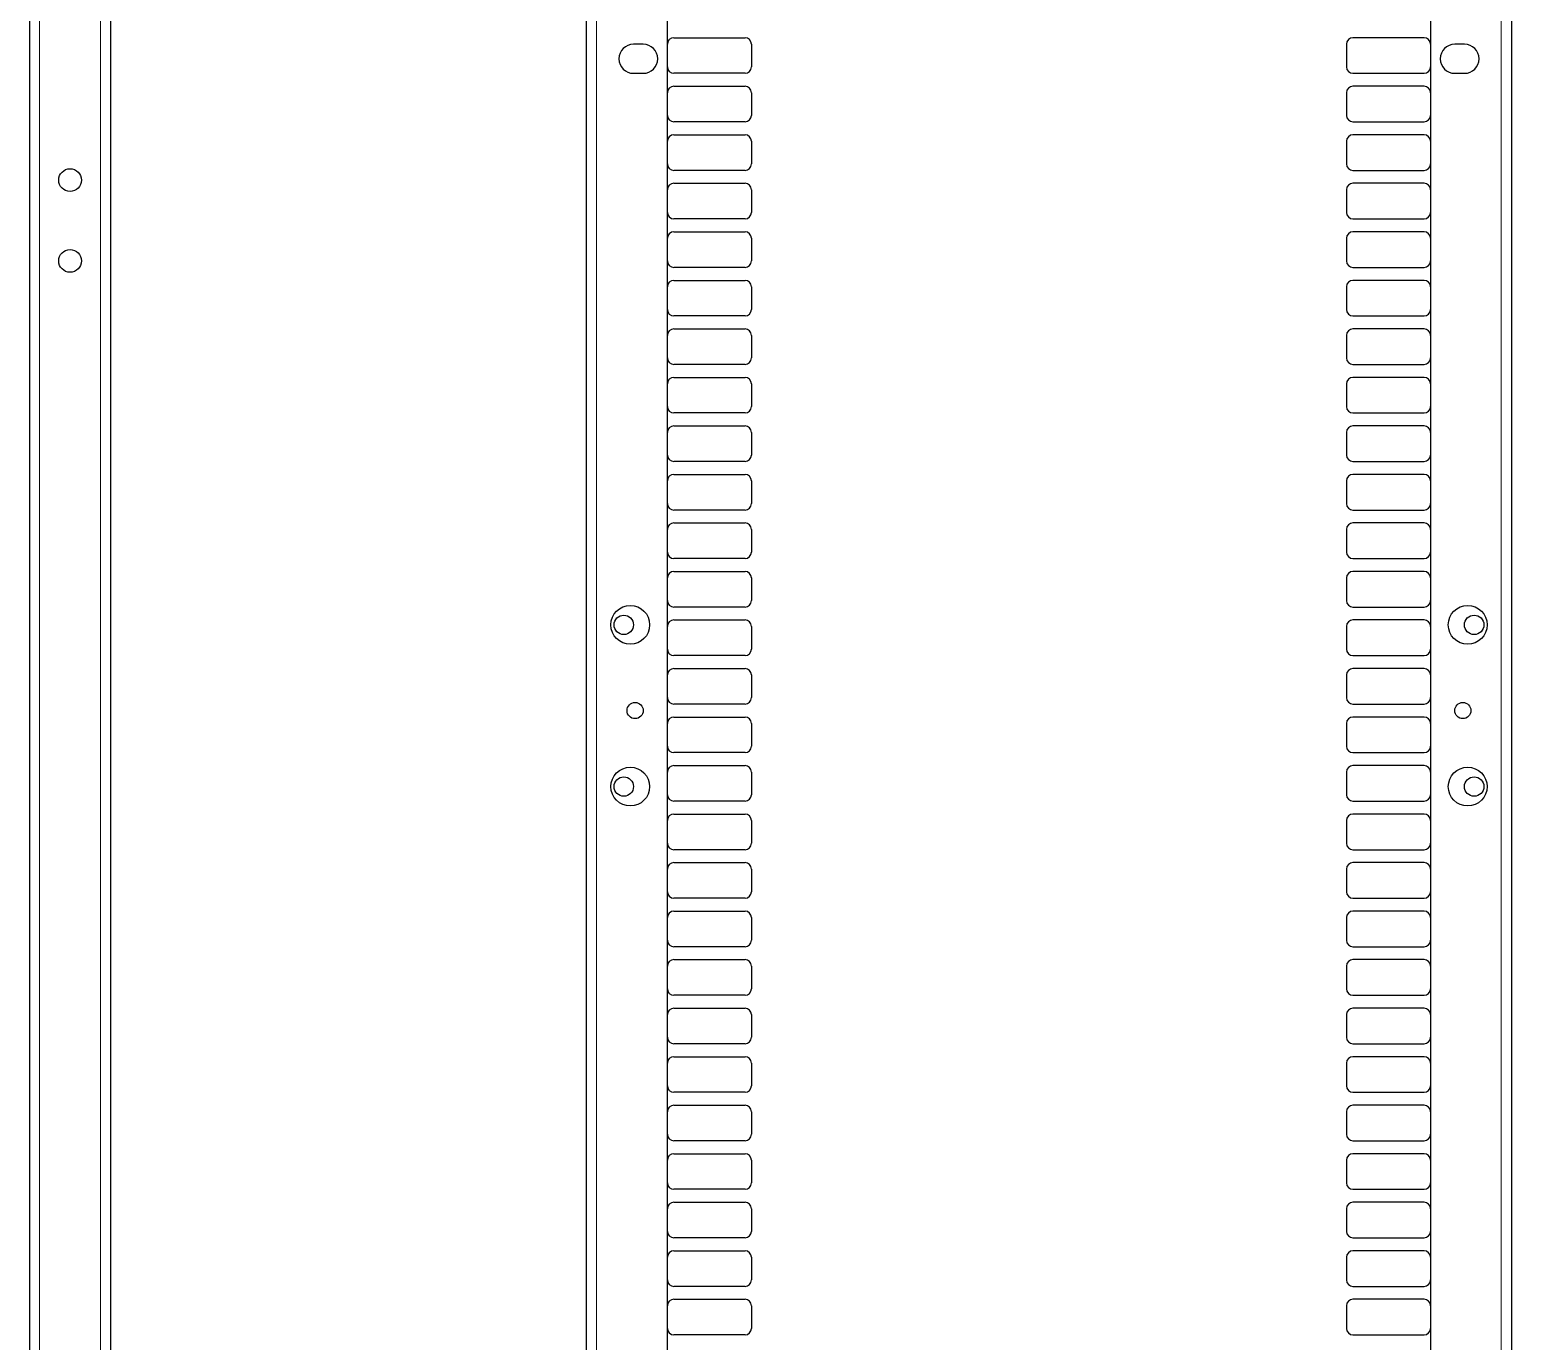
# Model space of a CAD drawing. Header units: millimetres. Extents: x -408 to 642, y 148 to 1992.
# Drawn here: x 119.4 to 577.7, y 718.1 to 1123.6 of the extents above; entities that cross this region are included whole.
import ezdxf

# ---------------------------------------------------------------- set-up
doc = ezdxf.new("R2010")
doc.units = ezdxf.units.MM

msp = doc.modelspace()

# ---------------------------------------------------------------- linework, layer by layer
at = {"color": 8, "linetype": 'Continuous', "lineweight": 18}
for p, q in [((122.54, 1856.05), (122.54, 396.68)), ((141.34, 381.53), (141.34, 1856.05)), ((294.8, 373.05), (294.8, 1826.85)), ((574.6, 1826.85), (574.6, 373.05))]:
    msp.add_line(p, q, dxfattribs=at)
at = {"color": 7, "linetype": 'Continuous', "lineweight": 25}
for p, q in [((144.44, 1856.05), (144.44, 384.43)), ((291.7, 373.05), (291.7, 1856.05)), ((577.7, 1856.05), (577.7, 373.05)), ((119.44, 1826.85), (119.44, 392.05)), ((316.7, 373.05), (316.7, 1826.85)), ((552.7, 1826.85), (552.7, 373.05)), ((309.2, 1119.05), (306.2, 1119.05)), ((318.7, 1121.05), (340.7, 1121.05)), ((342.7, 1119.05), (342.7, 1112.05)), ((526.7, 1119.05), (526.7, 1112.05)), ((550.7, 1121.05), (528.7, 1121.05)), ((563.2, 1119.05), (560.2, 1119.05)), ((306.2, 1110.05), (309.2, 1110.05)), ((340.7, 1110.05), (318.7, 1110.05)), ((528.7, 1110.05), (550.7, 1110.05)), ((560.2, 1110.05), (563.2, 1110.05)), ((318.7, 1106.05), (340.7, 1106.05)), ((550.7, 1106.05), (528.7, 1106.05)), ((342.7, 1104.05), (342.7, 1097.05)), ((526.7, 1104.05), (526.7, 1097.05)), ((340.7, 1095.05), (318.7, 1095.05)), ((318.7, 1091.05), (340.7, 1091.05)), ((528.7, 1095.05), (550.7, 1095.05)), ((550.7, 1091.05), (528.7, 1091.05)), ((342.7, 1089.05), (342.7, 1082.05)), ((526.7, 1089.05), (526.7, 1082.05)), ((340.7, 1080.05), (318.7, 1080.05)), ((528.7, 1080.05), (550.7, 1080.05)), ((318.7, 1076.05), (340.7, 1076.05)), ((342.7, 1074.05), (342.7, 1067.05)), ((526.7, 1074.05), (526.7, 1067.05)), ((550.7, 1076.05), (528.7, 1076.05)), ((340.7, 1065.05), (318.7, 1065.05)), ((528.7, 1065.05), (550.7, 1065.05)), ((318.7, 1061.05), (340.7, 1061.05)), ((342.7, 1059.05), (342.7, 1052.05)), ((526.7, 1059.05), (526.7, 1052.05)), ((550.7, 1061.05), (528.7, 1061.05)), ((340.7, 1050.05), (318.7, 1050.05)), ((528.7, 1050.05), (550.7, 1050.05)), ((318.7, 1046.05), (340.7, 1046.05)), ((550.7, 1046.05), (528.7, 1046.05)), ((342.7, 1044.05), (342.7, 1037.05)), ((526.7, 1044.05), (526.7, 1037.05)), ((340.7, 1035.05), (318.7, 1035.05)), ((528.7, 1035.05), (550.7, 1035.05)), ((318.7, 1031.05), (340.7, 1031.05)), ((342.7, 1029.05), (342.7, 1022.05)), ((526.7, 1029.05), (526.7, 1022.05)), ((550.7, 1031.05), (528.7, 1031.05)), ((340.7, 1020.05), (318.7, 1020.05)), ((528.7, 1020.05), (550.7, 1020.05)), ((318.7, 1016.05), (340.7, 1016.05)), ((342.7, 1014.05), (342.7, 1007.05)), ((526.7, 1014.05), (526.7, 1007.05)), ((550.7, 1016.05), (528.7, 1016.05)), ((340.7, 1005.05), (318.7, 1005.05)), ((528.7, 1005.05), (550.7, 1005.05)), ((318.7, 1001.05), (340.7, 1001.05)), ((342.7, 999.05), (342.7, 992.05)), ((526.7, 999.05), (526.7, 992.05)), ((550.7, 1001.05), (528.7, 1001.05)), ((340.7, 990.05), (318.7, 990.05)), ((528.7, 990.05), (550.7, 990.05)), ((318.7, 986.05), (340.7, 986.05)), ((550.7, 986.05), (528.7, 986.05)), ((342.7, 984.05), (342.7, 977.05)), ((526.7, 984.05), (526.7, 977.05)), ((340.7, 975.05), (318.7, 975.05)), ((528.7, 975.05), (550.7, 975.05)), ((318.7, 971.05), (340.7, 971.05)), ((342.7, 969.05), (342.7, 962.05)), ((526.7, 969.05), (526.7, 962.05)), ((550.7, 971.05), (528.7, 971.05)), ((340.7, 960.05), (318.7, 960.05)), ((528.7, 960.05), (550.7, 960.05)), ((318.7, 956.05), (340.7, 956.05)), ((342.7, 954.05), (342.7, 947.05)), ((526.7, 954.05), (526.7, 947.05)), ((550.7, 956.05), (528.7, 956.05)), ((340.7, 945.05), (318.7, 945.05)), ((528.7, 945.05), (550.7, 945.05)), ((318.7, 941.05), (340.7, 941.05)), ((550.7, 941.05), (528.7, 941.05)), ((342.7, 939.05), (342.7, 932.05)), ((526.7, 939.05), (526.7, 932.05)), ((340.7, 930.05), (318.7, 930.05)), ((318.7, 926.05), (340.7, 926.05)), ((528.7, 930.05), (550.7, 930.05)), ((550.7, 926.05), (528.7, 926.05)), ((342.7, 924.05), (342.7, 917.05)), ((526.7, 924.05), (526.7, 917.05)), ((340.7, 915.05), (318.7, 915.05)), ((528.7, 915.05), (550.7, 915.05)), ((318.7, 911.05), (340.7, 911.05)), ((342.7, 909.05), (342.7, 902.05)), ((526.7, 909.05), (526.7, 902.05)), ((550.7, 911.05), (528.7, 911.05)), ((340.7, 900.05), (318.7, 900.05)), ((528.7, 900.05), (550.7, 900.05)), ((318.7, 896.05), (340.7, 896.05)), ((342.7, 894.05), (342.7, 887.05)), ((526.7, 894.05), (526.7, 887.05)), ((550.7, 896.05), (528.7, 896.05)), ((340.7, 885.05), (318.7, 885.05)), ((528.7, 885.05), (550.7, 885.05)), ((318.7, 881.05), (340.7, 881.05)), ((550.7, 881.05), (528.7, 881.05)), ((342.7, 879.05), (342.7, 872.05)), ((526.7, 879.05), (526.7, 872.05)), ((340.7, 870.05), (318.7, 870.05)), ((528.7, 870.05), (550.7, 870.05)), ((318.7, 866.05), (340.7, 866.05)), ((342.7, 864.05), (342.7, 857.05)), ((526.7, 864.05), (526.7, 857.05)), ((550.7, 866.05), (528.7, 866.05)), ((340.7, 855.05), (318.7, 855.05)), ((528.7, 855.05), (550.7, 855.05)), ((318.7, 851.05), (340.7, 851.05)), ((342.7, 849.05), (342.7, 842.05)), ((526.7, 849.05), (526.7, 842.05)), ((550.7, 851.05), (528.7, 851.05)), ((340.7, 840.05), (318.7, 840.05)), ((528.7, 840.05), (550.7, 840.05)), ((318.7, 836.05), (340.7, 836.05)), ((342.7, 834.05), (342.7, 827.05)), ((526.7, 834.05), (526.7, 827.05)), ((550.7, 836.05), (528.7, 836.05)), ((340.7, 825.05), (318.7, 825.05)), ((528.7, 825.05), (550.7, 825.05)), ((318.7, 821.05), (340.7, 821.05)), ((550.7, 821.05), (528.7, 821.05)), ((342.7, 819.05), (342.7, 812.05)), ((526.7, 819.05), (526.7, 812.05)), ((340.7, 810.05), (318.7, 810.05)), ((528.7, 810.05), (550.7, 810.05)), ((318.7, 806.05), (340.7, 806.05)), ((342.7, 804.05), (342.7, 797.05)), ((526.7, 804.05), (526.7, 797.05)), ((550.7, 806.05), (528.7, 806.05)), ((340.7, 795.05), (318.7, 795.05)), ((528.7, 795.05), (550.7, 795.05)), ((318.7, 791.05), (340.7, 791.05)), ((342.7, 789.05), (342.7, 782.05)), ((526.7, 789.05), (526.7, 782.05)), ((550.7, 791.05), (528.7, 791.05)), ((340.7, 780.05), (318.7, 780.05)), ((528.7, 780.05), (550.7, 780.05)), ((318.7, 776.05), (340.7, 776.05)), ((550.7, 776.05), (528.7, 776.05)), ((342.7, 774.05), (342.7, 767.05)), ((526.7, 774.05), (526.7, 767.05)), ((340.7, 765.05), (318.7, 765.05)), ((318.7, 761.05), (340.7, 761.05)), ((528.7, 765.05), (550.7, 765.05)), ((550.7, 761.05), (528.7, 761.05)), ((342.7, 759.05), (342.7, 752.05)), ((526.7, 759.05), (526.7, 752.05)), ((340.7, 750.05), (318.7, 750.05)), ((528.7, 750.05), (550.7, 750.05)), ((318.7, 746.05), (340.7, 746.05)), ((342.7, 744.05), (342.7, 737.05)), ((526.7, 744.05), (526.7, 737.05)), ((550.7, 746.05), (528.7, 746.05)), ((340.7, 735.05), (318.7, 735.05)), ((528.7, 735.05), (550.7, 735.05)), ((318.7, 731.05), (340.7, 731.05)), ((342.7, 729.05), (342.7, 722.05)), ((526.7, 729.05), (526.7, 722.05)), ((550.7, 731.05), (528.7, 731.05)), ((340.7, 720.05), (318.7, 720.05)), ((528.7, 720.05), (550.7, 720.05))]:
    msp.add_line(p, q, dxfattribs=at)
for centre, radius in [((131.94, 1077.05), 3.5), ((131.94, 1052.05), 3.5), ((305.2, 939.55), 6), ((564.2, 939.55), 6), ((303.2, 939.55), 3), ((566.2, 939.55), 3), ((306.7, 913.05), 2.5), ((562.7, 913.05), 2.5), ((305.2, 889.55), 6), ((564.2, 889.55), 6), ((303.2, 889.55), 3), ((566.2, 889.55), 3)]:
    msp.add_circle(centre, radius, dxfattribs=at)
for centre, radius, start, end in [((306.2, 1114.55), 4.5, 90, 270), ((309.2, 1114.55), 4.5, 270, 90), ((318.7, 1119.05), 2, 90, 180), ((340.7, 1119.05), 2, 0, 90), ((528.7, 1119.05), 2, 90, 180), ((550.7, 1119.05), 2, 0, 90), ((560.2, 1114.55), 4.5, 90, 270), ((563.2, 1114.55), 4.5, 270, 90), ((318.7, 1112.05), 2, 180, 270), ((340.7, 1112.05), 2, 270, 0), ((528.7, 1112.05), 2, 180, 270), ((550.7, 1112.05), 2, 270, 0), ((318.7, 1104.05), 2, 90, 180), ((340.7, 1104.05), 2, 0, 90), ((528.7, 1104.05), 2, 90, 180), ((550.7, 1104.05), 2, 0, 90), ((318.7, 1097.05), 2, 180, 270), ((340.7, 1097.05), 2, 270, 0), ((528.7, 1097.05), 2, 180, 270), ((550.7, 1097.05), 2, 270, 0), ((318.7, 1089.05), 2, 90, 180), ((340.7, 1089.05), 2, 0, 90), ((528.7, 1089.05), 2, 90, 180), ((550.7, 1089.05), 2, 0, 90), ((318.7, 1082.05), 2, 180, 270), ((340.7, 1082.05), 2, 270, 0), ((528.7, 1082.05), 2, 180, 270), ((550.7, 1082.05), 2, 270, 0), ((318.7, 1074.05), 2, 90, 180), ((340.7, 1074.05), 2, 0, 90), ((528.7, 1074.05), 2, 90, 180), ((550.7, 1074.05), 2, 0, 90), ((318.7, 1067.05), 2, 180, 270), ((340.7, 1067.05), 2, 270, 0), ((528.7, 1067.05), 2, 180, 270), ((550.7, 1067.05), 2, 270, 0), ((318.7, 1059.05), 2, 90, 180), ((340.7, 1059.05), 2, 0, 90), ((528.7, 1059.05), 2, 90, 180), ((550.7, 1059.05), 2, 0, 90), ((318.7, 1052.05), 2, 180, 270), ((340.7, 1052.05), 2, 270, 0), ((528.7, 1052.05), 2, 180, 270), ((550.7, 1052.05), 2, 270, 0), ((318.7, 1044.05), 2, 90, 180), ((340.7, 1044.05), 2, 0, 90), ((528.7, 1044.05), 2, 90, 180), ((550.7, 1044.05), 2, 0, 90), ((318.7, 1037.05), 2, 180, 270), ((340.7, 1037.05), 2, 270, 0), ((528.7, 1037.05), 2, 180, 270), ((550.7, 1037.05), 2, 270, 0), ((318.7, 1029.05), 2, 90, 180), ((340.7, 1029.05), 2, 0, 90), ((528.7, 1029.05), 2, 90, 180), ((550.7, 1029.05), 2, 0, 90), ((318.7, 1022.05), 2, 180, 270), ((340.7, 1022.05), 2, 270, 0), ((528.7, 1022.05), 2, 180, 270), ((550.7, 1022.05), 2, 270, 0), ((318.7, 1014.05), 2, 90, 180), ((340.7, 1014.05), 2, 0, 90), ((528.7, 1014.05), 2, 90, 180), ((550.7, 1014.05), 2, 0, 90), ((318.7, 1007.05), 2, 180, 270), ((340.7, 1007.05), 2, 270, 0), ((528.7, 1007.05), 2, 180, 270), ((550.7, 1007.05), 2, 270, 0), ((318.7, 999.05), 2, 90, 180), ((340.7, 999.05), 2, 0, 90), ((528.7, 999.05), 2, 90, 180), ((550.7, 999.05), 2, 0, 90), ((318.7, 992.05), 2, 180, 270), ((340.7, 992.05), 2, 270, 0), ((528.7, 992.05), 2, 180, 270), ((550.7, 992.05), 2, 270, 0), ((318.7, 984.05), 2, 90, 180), ((340.7, 984.05), 2, 0, 90), ((528.7, 984.05), 2, 90, 180), ((550.7, 984.05), 2, 0, 90), ((318.7, 977.05), 2, 180, 270), ((340.7, 977.05), 2, 270, 0), ((528.7, 977.05), 2, 180, 270), ((550.7, 977.05), 2, 270, 0), ((318.7, 969.05), 2, 90, 180), ((340.7, 969.05), 2, 0, 90), ((528.7, 969.05), 2, 90, 180), ((550.7, 969.05), 2, 0, 90), ((318.7, 962.05), 2, 180, 270), ((340.7, 962.05), 2, 270, 0), ((528.7, 962.05), 2, 180, 270), ((550.7, 962.05), 2, 270, 0), ((318.7, 954.05), 2, 90, 180), ((340.7, 954.05), 2, 0, 90), ((528.7, 954.05), 2, 90, 180), ((550.7, 954.05), 2, 0, 90), ((318.7, 947.05), 2, 180, 270), ((340.7, 947.05), 2, 270, 0), ((528.7, 947.05), 2, 180, 270), ((550.7, 947.05), 2, 270, 0), ((318.7, 939.05), 2, 90, 180), ((340.7, 939.05), 2, 0, 90), ((528.7, 939.05), 2, 90, 180), ((550.7, 939.05), 2, 0, 90), ((318.7, 932.05), 2, 180, 270), ((340.7, 932.05), 2, 270, 0), ((528.7, 932.05), 2, 180, 270), ((550.7, 932.05), 2, 270, 0), ((318.7, 924.05), 2, 90, 180), ((340.7, 924.05), 2, 0, 90), ((528.7, 924.05), 2, 90, 180), ((550.7, 924.05), 2, 0, 90), ((318.7, 917.05), 2, 180, 270), ((340.7, 917.05), 2, 270, 0), ((528.7, 917.05), 2, 180, 270), ((550.7, 917.05), 2, 270, 0), ((318.7, 909.05), 2, 90, 180), ((340.7, 909.05), 2, 0, 90), ((528.7, 909.05), 2, 90, 180), ((550.7, 909.05), 2, 0, 90), ((318.7, 902.05), 2, 180, 270), ((340.7, 902.05), 2, 270, 0), ((528.7, 902.05), 2, 180, 270), ((550.7, 902.05), 2, 270, 0), ((318.7, 894.05), 2, 90, 180), ((340.7, 894.05), 2, 0, 90), ((528.7, 894.05), 2, 90, 180), ((550.7, 894.05), 2, 0, 90), ((318.7, 887.05), 2, 180, 270), ((340.7, 887.05), 2, 270, 0), ((528.7, 887.05), 2, 180, 270), ((550.7, 887.05), 2, 270, 0), ((318.7, 879.05), 2, 90, 180), ((340.7, 879.05), 2, 0, 90), ((528.7, 879.05), 2, 90, 180), ((550.7, 879.05), 2, 0, 90), ((318.7, 872.05), 2, 180, 270), ((340.7, 872.05), 2, 270, 0), ((528.7, 872.05), 2, 180, 270), ((550.7, 872.05), 2, 270, 0), ((318.7, 864.05), 2, 90, 180), ((340.7, 864.05), 2, 0, 90), ((528.7, 864.05), 2, 90, 180), ((550.7, 864.05), 2, 0, 90), ((318.7, 857.05), 2, 180, 270), ((340.7, 857.05), 2, 270, 0), ((528.7, 857.05), 2, 180, 270), ((550.7, 857.05), 2, 270, 0), ((318.7, 849.05), 2, 90, 180), ((340.7, 849.05), 2, 0, 90), ((528.7, 849.05), 2, 90, 180), ((550.7, 849.05), 2, 0, 90), ((318.7, 842.05), 2, 180, 270), ((340.7, 842.05), 2, 270, 0), ((528.7, 842.05), 2, 180, 270), ((550.7, 842.05), 2, 270, 0), ((318.7, 834.05), 2, 90, 180), ((340.7, 834.05), 2, 0, 90), ((528.7, 834.05), 2, 90, 180), ((550.7, 834.05), 2, 0, 90), ((318.7, 827.05), 2, 180, 270), ((340.7, 827.05), 2, 270, 0), ((528.7, 827.05), 2, 180, 270), ((550.7, 827.05), 2, 270, 0), ((318.7, 819.05), 2, 90, 180), ((340.7, 819.05), 2, 0, 90), ((528.7, 819.05), 2, 90, 180), ((550.7, 819.05), 2, 0, 90), ((318.7, 812.05), 2, 180, 270), ((340.7, 812.05), 2, 270, 0), ((528.7, 812.05), 2, 180, 270), ((550.7, 812.05), 2, 270, 0), ((318.7, 804.05), 2, 90, 180), ((340.7, 804.05), 2, 0, 90), ((528.7, 804.05), 2, 90, 180), ((550.7, 804.05), 2, 0, 90), ((318.7, 797.05), 2, 180, 270), ((340.7, 797.05), 2, 270, 0), ((528.7, 797.05), 2, 180, 270), ((550.7, 797.05), 2, 270, 0), ((318.7, 789.05), 2, 90, 180), ((340.7, 789.05), 2, 0, 90), ((528.7, 789.05), 2, 90, 180), ((550.7, 789.05), 2, 0, 90), ((318.7, 782.05), 2, 180, 270), ((340.7, 782.05), 2, 270, 0), ((528.7, 782.05), 2, 180, 270), ((550.7, 782.05), 2, 270, 0), ((318.7, 774.05), 2, 90, 180), ((340.7, 774.05), 2, 0, 90), ((528.7, 774.05), 2, 90, 180), ((550.7, 774.05), 2, 0, 90), ((318.7, 767.05), 2, 180, 270), ((340.7, 767.05), 2, 270, 0), ((528.7, 767.05), 2, 180, 270), ((550.7, 767.05), 2, 270, 0), ((318.7, 759.05), 2, 90, 180), ((340.7, 759.05), 2, 0, 90), ((528.7, 759.05), 2, 90, 180), ((550.7, 759.05), 2, 0, 90), ((318.7, 752.05), 2, 180, 270), ((340.7, 752.05), 2, 270, 0), ((528.7, 752.05), 2, 180, 270), ((550.7, 752.05), 2, 270, 0), ((318.7, 744.05), 2, 90, 180), ((340.7, 744.05), 2, 0, 90), ((528.7, 744.05), 2, 90, 180), ((550.7, 744.05), 2, 0, 90), ((318.7, 737.05), 2, 180, 270), ((340.7, 737.05), 2, 270, 0), ((528.7, 737.05), 2, 180, 270), ((550.7, 737.05), 2, 270, 0), ((318.7, 729.05), 2, 90, 180), ((340.7, 729.05), 2, 0, 90), ((528.7, 729.05), 2, 90, 180), ((550.7, 729.05), 2, 0, 90), ((318.7, 722.05), 2, 180, 270), ((340.7, 722.05), 2, 270, 0), ((528.7, 722.05), 2, 180, 270), ((550.7, 722.05), 2, 270, 0)]:
    msp.add_arc(centre, radius, start, end, dxfattribs=at)

doc.saveas('drawing.dxf')
